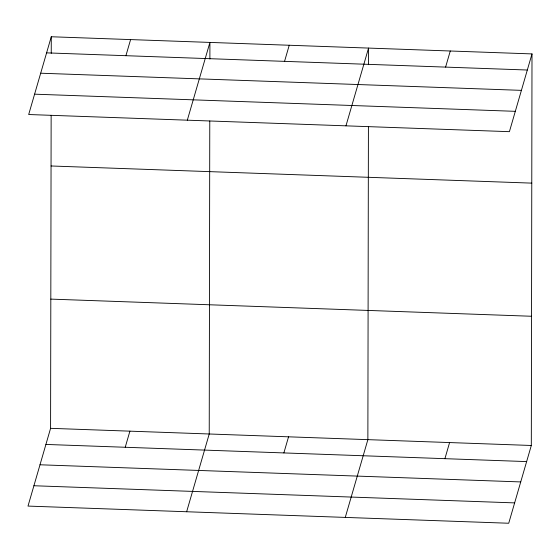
<?xml version="1.0" encoding="UTF-8"?>
<svg xmlns="http://www.w3.org/2000/svg" width="560" height="560" viewBox="0 0 560 560"><rect width="100%" height="100%" fill="white"/><g stroke="black" fill="none" stroke-linecap="round" stroke-linejoin="round"><path stroke-width="0.84" d="M532 53.914L509.411 131.67L28.686 114.52L51.275 36.757L532 53.914L531.314 445.48L508.725 523.243L28 506.086L50.589 428.33L51.142 115.339M51.247 53.347L51.275 36.757M209.776 120.995L209.23 433.986L186.641 511.749M209.888 59.01L209.916 42.42L187.32 120.183M368.417 126.658L367.871 439.649L345.275 517.412M368.522 64.666L368.557 48.076L345.961 125.839M125.916 55.699L130.599 39.592M125.23 447.265L129.913 431.158M284.557 61.355L289.233 45.248M283.871 452.928L288.547 436.821M445.599 67.102L450.275 50.995M444.913 458.668L449.589 442.561M46.599 52.864L527.317 70.021M40.684 73.213L521.409 90.363M34.594 94.178L515.319 111.328M51.051 165.977L531.776 183.127M50.82 299.11L531.538 316.26M50.589 428.33L531.314 445.48M45.913 444.437L526.638 461.587M39.998 464.779L520.723 481.929M33.908 485.744L514.633 502.894"/></g></svg>
